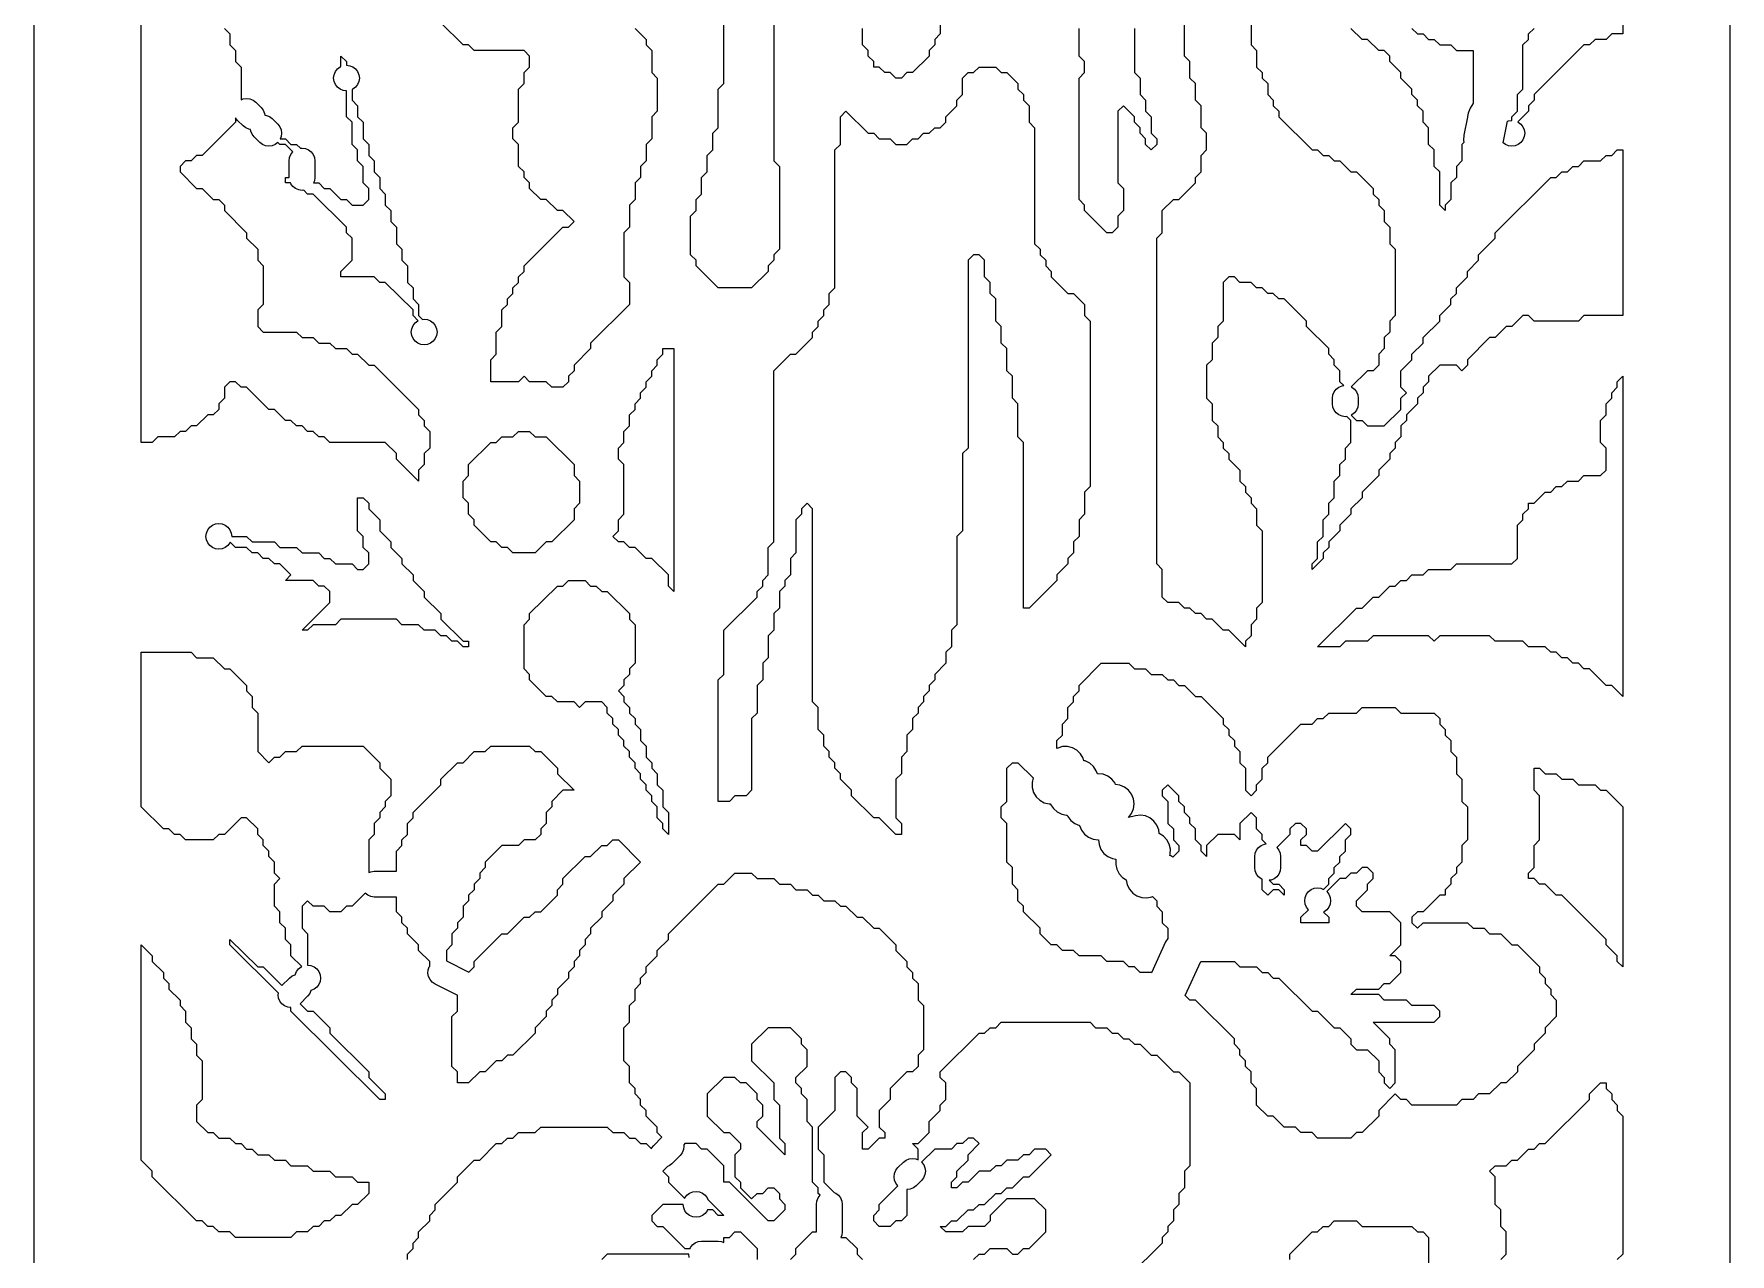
# Model space of a CAD drawing. Header units: millimetres. Extents: x 0 to 63, y 0 to 126.
# Drawn here: x 0 to 63.3, y 26.1 to 71.6 of the extents above; entities that cross this region are included whole.
import ezdxf

# ---------------------------------------------------------------- set-up
doc = ezdxf.new("R2010")
doc.units = ezdxf.units.MM
doc.layers.add('CUT', color=1, linetype='Continuous')

msp = doc.modelspace()

# ---------------------------------------------------------------- linework, layer by layer
at = {"layer": 'CUT'}
for points in [[(42.134, 126), (42.134, 123), (21.134, 123), (21.134, 126), (13.134, 126), (13.134, 123), (0, 123), (0, 3), (13.134, 3), (13.134, 0), (21.134, 0), (21.134, 3), (42.134, 3), (42.134, 0), (50.134, 0), (50.134, 3), (63.2679, 3), (63.2679, 123), (50.134, 123), (50.134, 126)], [(35.670398, 62.382353), (35.463402, 62.588235), (35.463402, 63.205882), (35.256406, 63.411765), (35.04941, 63.411765), (34.842414, 63.205882), (34.842414, 56.205882), (34.635418, 56), (34.635418, 53.117647), (34.428421, 52.911765), (34.428421, 49.617647), (34.221425, 49.411765), (34.221425, 48.794118), (34.014429, 48.588235), (34.014429, 48.176471), (33.600437, 47.764706), (33.600437, 47.558824), (33.393441, 47.352941), (33.393441, 47.147059), (33.186445, 46.941176), (33.186445, 46.735294), (32.979449, 46.529412), (32.979449, 46.323529), (32.772453, 46.117647), (32.772453, 45.705882), (32.565457, 45.5), (32.565457, 44.882353), (32.358461, 44.676471), (32.358461, 44.058824), (32.151465, 43.852941), (32.151465, 42.411765), (32.358461, 42.205882), (32.358461, 41.794118), (32.151465, 41.794118), (31.530477, 42.411765), (31.32348, 42.411765), (30.495496, 43.235294), (30.495496, 43.441176), (30.081504, 43.852941), (30.081504, 44.058824), (29.874508, 44.264706), (29.874508, 44.470588), (29.667512, 44.676471), (29.667512, 44.882353), (29.460516, 45.088235), (29.460516, 45.5), (29.25352, 45.705882), (29.25352, 46.529412), (29.046524, 46.735294), (29.046524, 53.941176), (28.839528, 54.147059), (28.632532, 53.941176), (28.632532, 53.735294), (28.425536, 53.529412), (28.425536, 52.294118), (28.21854, 52.088235), (28.21854, 51.470588), (28.011543, 51.264706), (28.011543, 51.058824), (27.804547, 50.852941), (27.804547, 50.235294), (27.597551, 50.029412), (27.597551, 49.411765), (27.390555, 49.205882), (27.390555, 48.382353), (27.183559, 48.176471), (27.183559, 47.558824), (26.976563, 47.352941), (26.976563, 46.323529), (26.769567, 46.117647), (26.769567, 43.441176), (26.562571, 43.235294), (26.148579, 43.235294), (25.941583, 43.029412), (25.527591, 43.029412), (25.527591, 47.558824), (25.734587, 47.764706), (25.734587, 49.411765), (26.976563, 50.647059), (26.976563, 50.852941), (27.183559, 51.058824), (27.183559, 51.264706), (27.390555, 51.470588), (27.390555, 52.5), (27.597551, 52.705882), (27.597551, 59.088235), (28.21854, 59.705882), (28.425536, 59.705882), (29.046524, 60.323529), (29.046524, 60.529412), (29.25352, 60.735294), (29.25352, 60.941176), (29.460516, 61.147059), (29.460516, 61.352941), (29.667512, 61.558824), (29.667512, 61.970588), (29.874508, 62.176471), (29.874508, 67.323529), (30.081504, 67.529412), (30.081504, 68.558824), (30.2885, 68.764706), (31.116484, 67.941176), (31.32348, 67.941176), (31.530477, 67.735294), (31.944469, 67.735294), (32.151465, 67.529412), (32.565457, 67.529412), (32.772453, 67.735294), (32.979449, 67.735294), (33.186445, 67.941176), (33.393441, 67.941176), (33.600437, 68.147059), (33.807433, 68.147059), (34.014429, 68.352941), (34.014429, 68.558824), (34.428421, 68.970588), (34.428421, 69.176471), (34.635418, 69.382353), (34.635418, 70), (34.842414, 70.205882), (35.04941, 70.205882), (35.256406, 70.411765), (35.877394, 70.411765), (36.08439, 70.205882), (36.291386, 70.205882), (36.705378, 69.794118), (36.705378, 69.588235), (36.912374, 69.382353), (36.912374, 69.176471), (37.11937, 68.970588), (37.11937, 68.352941), (37.326366, 68.147059), (37.326366, 63.823529), (37.533362, 63.617647), (37.533362, 63.411765), (37.740358, 63.205882), (37.740358, 63), (37.947355, 62.794118), (37.947355, 62.588235), (38.568343, 61.970588), (38.775339, 61.970588), (39.189331, 61.558824), (39.189331, 61.147059), (39.396327, 60.941176), (39.396327, 54.764706), (39.189331, 54.558824), (39.189331, 53.735294), (38.982335, 53.529412), (38.982335, 52.911765), (38.775339, 52.705882), (38.775339, 52.294118), (38.568343, 52.088235), (38.568343, 51.882353), (38.154351, 51.470588), (38.154351, 51.264706), (37.11937, 50.235294), (36.912374, 50.235294), (36.912374, 56.411765), (36.705378, 56.617647), (36.705378, 57.852941), (36.498382, 58.058824), (36.498382, 58.882353), (36.291386, 59.088235), (36.291386, 59.911765), (36.08439, 60.117647), (36.08439, 60.735294), (35.877394, 60.941176), (35.877394, 61.764706), (35.670398, 61.970588)], [(22.008658, 55.588235), (21.801662, 55.794118), (21.801662, 56.205882), (22.008658, 56.411765), (22.008658, 56.823529), (22.215654, 57.029412), (22.215654, 57.441176), (22.42265, 57.647059), (22.42265, 57.852941), (22.629646, 58.058824), (22.629646, 58.264706), (22.836642, 58.470588), (22.836642, 58.676471), (23.043638, 58.882353), (23.043638, 59.088235), (23.250634, 59.294118), (23.250634, 59.5), (23.45763, 59.705882), (23.45763, 59.911765), (23.871622, 59.911765), (23.871622, 50.852941), (23.664626, 51.058824), (23.664626, 51.470588), (23.043638, 52.088235), (22.836642, 52.088235), (22.42265, 52.5), (22.215654, 52.5), (22.008658, 52.705882), (21.801662, 52.705882), (21.594665, 52.911765), (21.801662, 53.117647), (21.801662, 53.529412), (22.008658, 53.735294)], [(56.783996, 54.764706), (56.990992, 54.764706), (57.197989, 54.970588), (57.611981, 54.970588), (57.818977, 55.176471), (58.439965, 55.176471), (58.646961, 55.382353), (58.646961, 56.205882), (58.439965, 56.411765), (58.439965, 57.235294), (58.646961, 57.441176), (58.646961, 57.852941), (58.853957, 58.058824), (58.853957, 58.264706), (59.060953, 58.470588), (59.060953, 58.676471), (59.267949, 58.882353), (59.267949, 46.941176), (58.853957, 47.352941), (58.646961, 47.352941), (58.025973, 47.970588), (57.818977, 47.970588), (57.611981, 48.176471), (57.404985, 48.176471), (57.197989, 48.382353), (56.990992, 48.382353), (56.783996, 48.588235), (56.577, 48.588235), (56.370004, 48.794118), (55.749016, 48.794118), (55.54202, 49), (54.50704, 49), (54.300044, 49.205882), (52.437079, 49.205882), (52.230083, 49), (52.023087, 49.205882), (49.953126, 49.205882), (49.74613, 49), (48.918146, 49), (48.71115, 48.794118), (47.883166, 48.794118), (49.332138, 50.235294), (49.539134, 50.235294), (49.953126, 50.647059), (50.160122, 50.647059), (50.574114, 51.058824), (50.781111, 51.058824), (50.988107, 51.264706), (51.195103, 51.264706), (51.402099, 51.470588), (51.816091, 51.470588), (52.023087, 51.676471), (52.851071, 51.676471), (53.058067, 51.882353), (55.128028, 51.882353), (55.335024, 52.088235), (55.335024, 53.323529), (55.54202, 53.529412), (55.54202, 53.735294), (55.749016, 53.941176), (55.749016, 54.147059), (55.956012, 54.147059), (56.370004, 54.558824), (56.577, 54.558824)], [(16.419764, 53.323529), (16.419764, 53.529412), (16.212768, 53.735294), (16.212768, 54.147059), (16.005772, 54.352941), (16.005772, 54.970588), (16.212768, 55.176471), (16.212768, 55.588235), (17.040752, 56.411765), (17.247748, 56.411765), (17.454744, 56.617647), (17.868736, 56.617647), (18.075732, 56.823529), (18.489725, 56.823529), (18.696721, 56.617647), (19.110713, 56.617647), (20.145693, 55.588235), (20.145693, 55.176471), (20.352689, 54.970588), (20.352689, 54.147059), (20.145693, 53.941176), (20.145693, 53.529412), (19.317709, 52.705882), (19.110713, 52.705882), (18.696721, 52.294118), (17.868736, 52.294118), (17.66174, 52.5), (17.454744, 52.5), (17.247748, 52.705882), (17.040752, 52.705882)], [(10.416878, 49.617647), (10.209882, 49.411765), (10.002886, 49.411765), (11.037866, 50.441176), (11.037866, 50.852941), (10.83087, 51.058824), (10.623874, 51.058824), (10.416878, 51.264706), (9.381898, 51.264706), (9.588894, 51.470588), (9.174902, 51.882353), (8.967906, 51.882353), (8.760909, 52.088235), (8.553913, 52.088235), (8.346917, 52.294118), (8.139921, 52.294118), (7.932925, 52.5), (7.518933, 52.5), (7.32315, 52.69473), (7.313637, 52.671765), (7.237356, 52.572353), (7.137945, 52.496073), (7.022178, 52.44812), (6.897945, 52.431765), (6.773712, 52.44812), (6.657945, 52.496073), (6.558534, 52.572353), (6.482253, 52.671765), (6.434301, 52.787532), (6.417945, 52.911765), (6.434301, 53.035998), (6.482253, 53.151765), (6.558534, 53.251176), (6.657945, 53.327457), (6.773712, 53.375409), (6.897945, 53.391765), (7.022178, 53.375409), (7.137945, 53.327457), (7.237356, 53.251176), (7.313637, 53.151765), (7.361589, 53.035998), (7.377945, 52.911765), (7.932925, 52.911765), (8.139921, 52.705882), (8.967906, 52.705882), (9.174902, 52.5), (9.79589, 52.5), (10.002886, 52.294118), (10.623874, 52.294118), (10.83087, 52.088235), (11.037866, 52.088235), (11.244862, 51.882353), (11.86585, 51.882353), (12.072847, 51.676471), (12.279843, 51.676471), (12.486839, 51.882353), (12.486839, 52.294118), (12.279843, 52.5), (12.279843, 52.911765), (12.072847, 53.117647), (12.072847, 54.352941), (12.279843, 54.352941), (12.486839, 54.147059), (12.486839, 53.941176), (12.900831, 53.529412), (12.900831, 53.117647), (13.314823, 52.705882), (13.314823, 52.5), (13.728815, 52.088235), (13.728815, 51.882353), (14.142807, 51.470588), (14.142807, 51.264706), (14.556799, 50.852941), (14.556799, 50.647059), (15.177787, 50.029412), (15.177787, 49.823529), (16.005772, 49), (16.212768, 49), (16.212768, 48.794118), (16.005772, 48.794118), (15.798776, 49), (15.59178, 49), (15.384784, 49.205882), (15.177787, 49.205882), (14.970791, 49.411765), (14.556799, 49.411765), (14.349803, 49.617647), (13.728815, 49.617647), (13.521819, 49.823529), (11.451858, 49.823529), (11.244862, 49.617647)], [(22.008658, 45.294118), (21.801662, 45.5), (21.801662, 45.705882), (21.594665, 45.911765), (21.594665, 46.117647), (21.387669, 46.323529), (21.387669, 46.529412), (21.180673, 46.735294), (20.559685, 46.735294), (20.352689, 46.529412), (20.145693, 46.735294), (19.524705, 46.735294), (19.317709, 46.941176), (19.110713, 46.941176), (18.489725, 47.558824), (18.489725, 47.764706), (18.282728, 47.970588), (18.282728, 49.617647), (18.489725, 49.823529), (18.489725, 50.029412), (19.524705, 51.058824), (19.731701, 51.058824), (19.938697, 51.264706), (20.559685, 51.264706), (20.766681, 51.058824), (20.973677, 51.058824), (21.180673, 50.852941), (21.387669, 50.852941), (22.215654, 50.029412), (22.215654, 49.823529), (22.42265, 49.617647), (22.42265, 48.176471), (22.215654, 47.970588), (22.215654, 47.764706), (22.008658, 47.558824), (22.008658, 47.352941), (21.801662, 47.147059), (22.008658, 46.941176), (22.008658, 46.735294), (22.215654, 46.529412), (22.215654, 46.323529), (22.42265, 46.117647), (22.42265, 45.911765), (22.629646, 45.705882), (22.629646, 45.294118), (22.836642, 45.088235), (22.836642, 44.676471), (23.043638, 44.470588), (23.043638, 44.264706), (23.250634, 44.058824), (23.250634, 43.647059), (23.45763, 43.441176), (23.45763, 42.823529), (23.664626, 42.617647), (23.664626, 41.794118), (23.45763, 42), (23.45763, 42.205882), (23.250634, 42.411765), (23.250634, 42.823529), (23.043638, 43.029412), (23.043638, 43.235294), (22.836642, 43.441176), (22.836642, 43.647059), (22.629646, 43.852941), (22.629646, 44.058824), (22.42265, 44.264706), (22.42265, 44.470588), (22.215654, 44.676471), (22.215654, 44.882353), (22.008658, 45.088235)], [(13.107827, 42.823529), (12.900831, 42.617647), (12.900831, 42.411765), (12.693835, 42.205882), (12.693835, 41.794118), (12.486839, 41.588235), (12.486839, 40.370539), (12.569602, 40.404821), (12.693835, 40.421176), (13.521819, 40.421176), (13.521819, 41.176471), (13.728815, 41.382353), (13.728815, 41.588235), (13.935811, 41.794118), (13.935811, 42.205882), (14.142807, 42.411765), (14.142807, 42.617647), (15.177787, 43.647059), (15.177787, 43.852941), (15.798776, 44.470588), (16.005772, 44.470588), (16.419764, 44.882353), (16.833756, 44.882353), (17.040752, 45.088235), (18.489725, 45.088235), (18.696721, 44.882353), (18.903717, 44.882353), (19.524705, 44.264706), (19.524705, 44.058824), (20.145693, 43.441176), (19.731701, 43.441176), (19.317709, 43.029412), (19.317709, 42.823529), (19.110713, 42.617647), (19.110713, 42.205882), (18.903717, 42), (18.903717, 41.794118), (18.696721, 41.588235), (18.282728, 41.588235), (18.075732, 41.382353), (17.454744, 41.382353), (16.833756, 40.764706), (16.833756, 40.558824), (16.62676, 40.352941), (16.62676, 40.147059), (16.419764, 39.941176), (16.419764, 39.735294), (16.212768, 39.529412), (16.212768, 39.323529), (16.005772, 39.117647), (16.005772, 38.705882), (15.798776, 38.5), (15.798776, 38.294118), (15.59178, 38.088235), (15.59178, 37.676471), (15.384784, 37.470588), (15.384784, 37.079159), (15.391525, 37.076845), (16.219509, 36.665081), (16.226295, 36.660513), (16.419764, 36.852941), (16.419764, 37.058824), (17.454744, 38.088235), (17.66174, 38.088235), (18.282728, 38.705882), (18.489725, 38.705882), (18.696721, 38.911765), (18.903717, 38.911765), (19.524705, 39.529412), (19.524705, 39.735294), (19.731701, 39.941176), (19.731701, 40.147059), (20.559685, 40.970588), (20.766681, 40.970588), (21.180673, 41.382353), (21.387669, 41.382353), (21.594665, 41.588235), (21.801662, 41.588235), (22.629646, 40.764706), (22.008658, 40.147059), (22.008658, 39.941176), (21.594665, 39.529412), (21.594665, 39.323529), (21.180673, 38.911765), (21.180673, 38.705882), (20.766681, 38.294118), (20.766681, 38.088235), (20.559685, 37.882353), (20.559685, 37.676471), (20.352689, 37.470588), (20.352689, 37.264706), (20.145693, 37.058824), (20.145693, 36.852941), (19.938697, 36.647059), (19.938697, 36.441176), (19.524705, 36.029412), (19.524705, 35.823529), (19.317709, 35.617647), (19.317709, 35.411765), (19.110713, 35.205882), (19.110713, 35), (18.696721, 34.588235), (18.696721, 34.382353), (17.868736, 33.558824), (17.66174, 33.558824), (17.454744, 33.352941), (17.247748, 33.352941), (16.833756, 32.941176), (16.62676, 32.941176), (16.212768, 32.529412), (15.798776, 32.529412), (15.798776, 32.941176), (15.59178, 33.147059), (15.59178, 35), (15.798776, 35.205882), (15.798776, 35.803194), (15.792035, 35.805508), (14.96405, 36.217272), (14.860096, 36.287236), (14.777792, 36.381721), (14.722748, 36.494289), (14.698713, 36.617267), (14.707326, 36.742276), (14.748001, 36.860796), (14.763795, 36.884264), (14.763795, 37.058824), (14.349803, 37.470588), (14.349803, 37.676471), (13.935811, 38.088235), (13.935811, 38.294118), (13.728815, 38.5), (13.728815, 38.705882), (13.521819, 38.911765), (13.521819, 39.461176), (12.693835, 39.461176), (12.569602, 39.477532), (12.453835, 39.525484), (12.354423, 39.601765), (12.353629, 39.602801), (11.86585, 39.117647), (11.658854, 39.117647), (11.451858, 38.911765), (11.037866, 38.911765), (10.83087, 39.117647), (10.416878, 39.117647), (10.209882, 39.323529), (10.002886, 39.117647), (10.002886, 38.294118), (10.209882, 38.088235), (10.209882, 36.921176), (10.334115, 36.904821), (10.449882, 36.856869), (10.549293, 36.780588), (10.625574, 36.681176), (10.673526, 36.56541), (10.689882, 36.441176), (10.673526, 36.316943), (10.625574, 36.201176), (10.549293, 36.101765), (10.449882, 36.025484), (10.334115, 35.977532), (10.333924, 35.977507), (10.286809, 35.862887), (10.210796, 35.763271), (9.931651, 35.482616), (10.209882, 35.205882), (10.416878, 35.205882), (11.037866, 34.588235), (11.037866, 34.382353), (12.486839, 32.941176), (12.486839, 32.735294), (13.107827, 32.117647), (13.107827, 31.911765), (12.900831, 31.911765), (9.588894, 35.205882), (9.588894, 35.341593), (9.468344, 35.357133), (9.352448, 35.404772), (9.252831, 35.480785), (9.176283, 35.57999), (9.128018, 35.695627), (9.111328, 35.819816), (9.118977, 35.879153), (7.311937, 37.676471), (7.311937, 37.882353), (8.346917, 36.852941), (8.553913, 36.852941), (9.251, 36.159605), (9.530145, 36.44026), (9.62935, 36.516809), (9.744987, 36.565073), (9.746215, 36.565238), (9.746238, 36.56541), (9.79419, 36.681176), (9.870471, 36.780588), (9.969882, 36.856869), (9.990395, 36.865365), (9.588894, 37.264706), (9.588894, 37.676471), (9.381898, 37.882353), (9.381898, 38.294118), (9.174902, 38.5), (9.174902, 38.911765), (8.967906, 39.117647), (8.967906, 39.941176), (9.174902, 40.147059), (8.967906, 40.352941), (8.967906, 40.764706), (8.760909, 40.970588), (8.760909, 41.176471), (8.553913, 41.382353), (8.553913, 41.588235), (8.346917, 41.794118), (8.346917, 42), (7.932925, 42.411765), (7.725929, 42.411765), (7.104941, 41.794118), (6.897945, 41.794118), (6.690949, 41.588235), (5.655969, 41.588235), (5.448972, 41.794118), (5.241976, 41.794118), (5.03498, 42), (4.827984, 42), (4, 42.823529), (4, 48.588235), (5.862965, 48.588235), (6.069961, 48.382353), (6.690949, 48.382353), (7.104941, 47.970588), (7.311937, 47.970588), (7.932925, 47.352941), (7.932925, 47.147059), (8.139921, 46.941176), (8.139921, 46.529412), (8.346917, 46.323529), (8.346917, 44.882353), (8.760909, 44.470588), (8.967906, 44.676471), (9.174902, 44.676471), (9.381898, 44.882353), (9.79589, 44.882353), (10.002886, 45.088235), (12.279843, 45.088235), (12.900831, 44.470588), (12.900831, 44.264706), (13.314823, 43.852941), (13.314823, 43.235294), (13.107827, 43.029412)], [(43.122256, 42.205882), (43.122256, 42.411765), (42.91526, 42.617647), (42.91526, 42.823529), (42.708264, 43.029412), (42.708264, 43.235294), (42.294272, 43.647059), (42.087276, 43.441176), (42.087276, 43.235294), (42.294272, 43.029412), (42.294272, 42.205882), (42.501268, 42), (42.501268, 41.588235), (42.708264, 41.382353), (42.708264, 41.176471), (42.479813, 40.949249), (42.41031, 40.996408), (42.369158, 41.010704), (42.383167, 41.056198), (42.390108, 41.244028), (42.348197, 41.427253), (42.260293, 41.593389), (42.132385, 41.731112), (41.973541, 41.830816), (41.958015, 41.967859), (41.889239, 42.142782), (41.777533, 42.293944), (41.63051, 42.411043), (41.458189, 42.486101), (41.272314, 42.514), (41.085551, 42.492841), (40.828138, 42.428834), (40.827946, 42.429025), (40.827946, 42.429025), (40.941965, 42.57845), (41.013424, 42.752294), (41.037455, 42.938709), (41.012419, 43.124992), (40.940022, 43.298448), (40.825199, 43.447255), (40.675774, 43.561274), (40.50193, 43.632734), (40.347484, 43.652643), (40.326594, 43.702692), (40.211771, 43.8515), (40.062346, 43.965519), (39.888503, 44.036978), (39.702087, 44.061009), (39.667107, 44.056308), (39.628543, 44.170455), (39.524346, 44.326887), (39.383211, 44.45102), (39.214757, 44.534395), (39.164156, 44.544537), (39.13616, 44.642966), (39.039701, 44.804285), (38.904777, 44.935142), (38.740582, 45.026619), (38.558305, 45.072482), (38.370369, 45.069605), (38.189582, 45.018185), (38.154351, 44.997119), (38.154351, 45.294118), (38.361347, 45.5), (38.361347, 45.911765), (38.568343, 46.117647), (38.568343, 46.529412), (38.775339, 46.735294), (38.775339, 46.941176), (38.982335, 47.147059), (38.982335, 47.352941), (39.810319, 48.176471), (40.845299, 48.176471), (41.052296, 47.970588), (41.466288, 47.970588), (41.673284, 47.764706), (42.087276, 47.764706), (42.294272, 47.558824), (42.501268, 47.558824), (42.708264, 47.352941), (42.91526, 47.352941), (43.329252, 46.941176), (43.536248, 46.941176), (44.364233, 46.117647), (44.364233, 45.911765), (44.571229, 45.705882), (44.571229, 45.5), (44.778225, 45.294118), (44.778225, 45.088235), (44.985221, 44.882353), (44.985221, 44.470588), (45.192217, 44.264706), (45.192217, 43.441176), (45.399213, 43.235294), (45.606209, 43.441176), (45.606209, 43.647059), (45.813205, 43.852941), (45.813205, 44.264706), (46.020201, 44.470588), (46.020201, 44.676471), (47.262177, 45.911765), (47.67617, 45.911765), (47.883166, 46.117647), (48.090162, 46.117647), (48.297158, 46.323529), (49.332138, 46.323529), (49.539134, 46.529412), (50.781111, 46.529412), (50.988107, 46.323529), (52.230083, 46.323529), (52.437079, 46.117647), (52.437079, 45.911765), (52.644075, 45.705882), (52.644075, 45.5), (52.851071, 45.294118), (52.851071, 44.882353), (53.058067, 44.676471), (53.058067, 44.058824), (53.265063, 43.852941), (53.265063, 43.029412), (53.472059, 42.823529), (53.472059, 41.588235), (53.265063, 41.382353), (53.265063, 40.764706), (53.058067, 40.558824), (53.058067, 40.352941), (52.851071, 40.147059), (52.851071, 39.941176), (52.644075, 39.735294), (52.644075, 39.529412), (52.437079, 39.529412), (51.816091, 38.911765), (51.609095, 38.911765), (51.402099, 38.705882), (51.402099, 38.5), (51.609095, 38.294118), (51.816091, 38.5), (53.472059, 38.5), (53.679055, 38.294118), (54.093048, 38.294118), (54.300044, 38.088235), (54.714036, 38.088235), (55.128028, 37.676471), (55.335024, 37.676471), (56.163008, 36.852941), (56.163008, 36.647059), (56.370004, 36.441176), (56.370004, 36.235294), (56.577, 36.029412), (56.577, 35.823529), (56.783996, 35.617647), (56.783996, 35), (56.370004, 34.588235), (56.370004, 34.382353), (55.956012, 33.970588), (55.956012, 33.764706), (55.335024, 33.147059), (55.335024, 32.941176), (54.921032, 32.529412), (54.714036, 32.529412), (54.300044, 32.117647), (53.886052, 32.117647), (53.679055, 31.911765), (53.265063, 31.911765), (53.058067, 31.705882), (51.402099, 31.705882), (51.195103, 31.911765), (50.988107, 31.911765), (50.781111, 32.117647), (50.160122, 31.5), (50.160122, 31.294118), (49.539134, 30.676471), (49.332138, 30.676471), (49.125142, 30.470588), (47.883166, 30.470588), (47.67617, 30.676471), (47.262177, 30.676471), (47.055181, 30.882353), (46.641189, 30.882353), (46.227197, 31.294118), (46.020201, 31.294118), (45.606209, 31.705882), (45.606209, 32.323529), (45.399213, 32.529412), (45.399213, 32.941176), (45.192217, 33.147059), (45.192217, 33.352941), (44.985221, 33.558824), (44.985221, 33.764706), (44.778225, 33.970588), (44.778225, 34.176471), (43.329252, 35.617647), (43.122256, 35.617647), (42.944029, 35.794915), (43.529256, 37.058824), (44.778225, 37.058824), (44.985221, 36.852941), (45.606209, 36.852941), (45.813205, 36.647059), (46.020201, 36.647059), (46.227197, 36.441176), (46.434193, 36.441176), (47.67617, 35.205882), (47.883166, 35.205882), (48.504154, 34.588235), (48.71115, 34.588235), (49.125142, 34.176471), (49.125142, 33.970588), (49.332138, 33.764706), (49.74613, 33.764706), (50.160122, 33.352941), (50.160122, 32.941176), (50.367118, 32.735294), (50.367118, 32.529412), (50.574114, 32.323529), (50.781111, 32.529412), (50.781111, 33.764706), (50.574114, 33.970588), (50.574114, 34.176471), (49.953126, 34.794118), (52.230083, 34.794118), (52.437079, 35), (52.437079, 35.205882), (52.230083, 35.411765), (51.402099, 35.411765), (51.195103, 35.617647), (50.367118, 35.617647), (50.160122, 35.823529), (49.125142, 35.823529), (49.332138, 36.029412), (50.160122, 36.029412), (50.367118, 36.235294), (50.574114, 36.235294), (50.988107, 36.647059), (50.988107, 37.058824), (50.781111, 37.264706), (50.574114, 37.264706), (50.988107, 37.676471), (50.988107, 38.5), (50.574114, 38.911765), (49.539134, 38.911765), (49.332138, 39.117647), (49.332138, 39.323529), (49.74613, 39.735294), (49.74613, 39.941176), (49.953126, 40.147059), (49.953126, 40.352941), (49.74613, 40.558824), (49.539134, 40.558824), (49.332138, 40.352941), (49.125142, 40.352941), (48.918146, 40.147059), (48.71115, 40.147059), (48.223372, 39.661905), (48.298858, 39.563529), (48.34681, 39.447763), (48.363166, 39.323529), (48.34681, 39.199296), (48.298858, 39.083529), (48.222577, 38.984118), (48.123166, 38.907837), (48.102653, 38.899341), (48.297158, 38.705882), (48.297158, 38.5), (47.262177, 38.5), (47.262177, 38.705882), (47.54296, 38.985154), (47.467473, 39.083529), (47.419521, 39.199296), (47.403166, 39.323529), (47.419521, 39.447763), (47.467473, 39.563529), (47.543754, 39.662941), (47.643166, 39.739222), (47.758933, 39.787174), (47.883166, 39.803529), (48.007399, 39.787174), (48.102653, 39.747718), (48.297158, 39.941176), (48.297158, 40.147059), (48.504154, 40.352941), (48.504154, 40.558824), (48.71115, 40.764706), (48.71115, 40.970588), (48.918146, 41.176471), (48.918146, 41.588235), (49.125142, 41.794118), (49.125142, 42), (48.918146, 42.205882), (47.883166, 41.176471), (47.67617, 41.176471), (47.469174, 41.382353), (47.262177, 41.382353), (47.262177, 41.588235), (47.469174, 41.794118), (47.469174, 42), (47.262177, 42.205882), (47.055181, 42.205882), (46.848185, 42), (46.848185, 41.794118), (46.360407, 41.308964), (46.435893, 41.210588), (46.483845, 41.094821), (46.500201, 40.970588), (46.500201, 40.558824), (46.483845, 40.43459), (46.435893, 40.318824), (46.359612, 40.219412), (46.260201, 40.143131), (46.144434, 40.095179), (46.080786, 40.0868), (46.227197, 39.941176), (46.434193, 39.941176), (46.641189, 39.735294), (46.641189, 39.529412), (46.434193, 39.735294), (46.227197, 39.735294), (46.020201, 39.529412), (45.813205, 39.735294), (45.813205, 40.129461), (45.780201, 40.143131), (45.68079, 40.219412), (45.604509, 40.318824), (45.556557, 40.43459), (45.540201, 40.558824), (45.540201, 40.970588), (45.556557, 41.094821), (45.604509, 41.210588), (45.68079, 41.309999), (45.780201, 41.38628), (45.895968, 41.434233), (45.959616, 41.442612), (45.813205, 41.588235), (45.813205, 41.794118), (45.606209, 42), (45.606209, 42.411765), (45.399213, 42.617647), (44.985221, 42.205882), (44.985221, 41.588235), (44.778225, 41.794118), (44.157236, 41.794118), (43.743244, 41.382353), (43.743244, 40.970588), (43.536248, 41.176471), (43.536248, 41.382353), (43.329252, 41.588235), (43.329252, 42)], [(38.775339, 37.470588), (38.361347, 37.470588), (38.154351, 37.676471), (37.947355, 37.676471), (37.533362, 38.088235), (37.533362, 38.294118), (36.912374, 38.911765), (36.912374, 39.117647), (36.705378, 39.323529), (36.705378, 39.735294), (36.498382, 39.941176), (36.498382, 40.558824), (36.291386, 40.764706), (36.291386, 42.205882), (36.08439, 42.411765), (36.08439, 42.823529), (36.291386, 43.029412), (36.291386, 44.264706), (36.498382, 44.470588), (36.705378, 44.470588), (37.275738, 43.903297), (37.23216, 43.730102), (37.235037, 43.542167), (37.286456, 43.361379), (37.382915, 43.20006), (37.51784, 43.069204), (37.682035, 42.977727), (37.864312, 42.931864), (37.917104, 42.932672), (37.922135, 42.91778), (38.026332, 42.761348), (38.167467, 42.637215), (38.335921, 42.55384), (38.520214, 42.516904), (38.543173, 42.518376), (38.566766, 42.461848), (38.681589, 42.313041), (38.831014, 42.199022), (39.004858, 42.127562), (39.004858, 42.127562), (39.004858, 42.127562), (39.077254, 41.954106), (39.192078, 41.805299), (39.341503, 41.69128), (39.515346, 41.61982), (39.701762, 41.59579), (39.71189, 41.597151), (39.732584, 41.414494), (39.80136, 41.239571), (39.913066, 41.088409), (40.060089, 40.97131), (40.23241, 40.896252), (40.362319, 40.876753), (40.359591, 40.867893), (40.35265, 40.680064), (40.39456, 40.496838), (40.482465, 40.330703), (40.610373, 40.19298), (40.747639, 40.106819), (40.747513, 40.105081), (40.782869, 39.920479), (40.864799, 39.751317), (40.98772, 39.609125), (41.143254, 39.503592), (41.320803, 39.441911), (41.508266, 39.428284), (41.692868, 39.46364), (41.727776, 39.475213), (41.88028, 39.323529), (41.88028, 39.117647), (42.087276, 38.911765), (42.087276, 38.5), (42.294272, 38.294118), (42.294272, 37.914808), (42.213689, 37.787562), (41.681718, 36.63867), (41.673284, 36.647059), (41.259292, 36.647059), (41.052296, 36.852941), (40.845299, 36.852941), (40.638303, 37.058824), (40.017315, 37.058824), (39.810319, 37.264706), (38.982335, 37.264706)], [(55.956012, 40.147059), (55.749016, 40.147059), (55.749016, 40.352941), (55.956012, 40.558824), (55.956012, 41.382353), (56.163008, 41.588235), (56.163008, 43.235294), (55.956012, 43.441176), (55.956012, 44.264706), (56.163008, 44.264706), (56.370004, 44.058824), (56.783996, 44.058824), (56.990992, 43.852941), (57.404985, 43.852941), (57.611981, 43.647059), (58.232969, 43.647059), (58.439965, 43.441176), (58.646961, 43.441176), (59.267949, 42.823529), (59.267949, 36.852941), (59.060953, 37.058824), (59.060953, 37.264706), (58.646961, 37.676471), (58.646961, 37.882353), (56.990992, 39.529412), (56.783996, 39.529412), (56.370004, 39.941176), (56.163008, 39.941176)], [(10.209882, 26.970588), (9.79589, 26.970588), (9.588894, 26.764706), (7.518933, 26.764706), (7.311937, 26.970588), (6.897945, 26.970588), (6.690949, 27.176471), (6.483953, 27.176471), (6.276957, 27.382353), (6.069961, 27.382353), (4.413992, 29.029412), (4.413992, 29.235294), (4, 29.647059), (4, 37.676471), (4.413992, 37.264706), (4.413992, 37.058824), (4.827984, 36.647059), (4.827984, 36.441176), (5.03498, 36.235294), (5.03498, 36.029412), (5.448972, 35.617647), (5.448972, 35.411765), (5.655969, 35.205882), (5.655969, 34.794118), (5.862965, 34.588235), (5.862965, 34.176471), (6.069961, 33.970588), (6.069961, 33.558824), (6.276957, 33.352941), (6.276957, 31.911765), (6.069961, 31.705882), (6.069961, 31.088235), (6.483953, 30.676471), (6.690949, 30.676471), (6.897945, 30.470588), (7.311937, 30.470588), (7.518933, 30.264706), (7.725929, 30.264706), (7.932925, 30.058824), (8.139921, 30.058824), (8.346917, 29.852941), (8.760909, 29.852941), (8.967906, 29.647059), (9.381898, 29.647059), (9.588894, 29.441176), (10.209882, 29.441176), (10.416878, 29.235294), (11.037866, 29.235294), (11.244862, 29.029412), (11.86585, 29.029412), (12.072847, 28.823529), (12.486839, 28.823529), (12.486839, 28.411765), (12.072847, 28), (11.86585, 28), (11.451858, 27.588235), (11.244862, 27.588235), (11.037866, 27.382353), (10.83087, 27.382353), (10.623874, 27.176471), (10.416878, 27.176471)]]:
    msp.add_lwpolyline(points, close=True, dxfattribs=at)
for points in [[(59.267949, 79.676471), (59.267949, 71.647059), (58.853957, 71.647059), (58.646961, 71.441176), (58.232969, 71.441176), (58.025973, 71.235294), (57.818977, 71.235294), (55.956012, 69.382353), (55.956012, 69.176471), (55.749016, 68.970588), (55.749016, 68.764706), (55.347515, 68.365365), (55.368028, 68.356869), (55.467439, 68.280588), (55.54372, 68.181176), (55.591672, 68.06541), (55.608028, 67.941176), (55.591672, 67.816943), (55.54372, 67.701176), (55.467439, 67.601765), (55.368028, 67.525484), (55.252261, 67.477532), (55.128028, 67.461176), (55.003795, 67.477532), (54.888028, 67.525484), (54.808485, 67.58652), (54.971682, 68.391519), (55.003795, 68.404821), (55.128028, 68.421176), (55.128028, 68.558824), (55.335024, 68.764706), (55.335024, 69.382353), (55.54202, 69.588235), (55.54202, 71.235294), (55.749016, 71.441176), (55.749016, 71.647059), (55.956012, 71.852941)], [(27.597551, 72.058824), (27.597551, 66.911765), (27.804547, 66.705882), (27.804547, 63.617647), (27.597551, 63.411765), (27.597551, 63.205882), (27.390555, 63), (27.390555, 62.794118), (26.769567, 62.176471), (25.527591, 62.176471), (24.699606, 63), (24.699606, 63.205882), (24.49261, 63.411765), (24.49261, 64.852941), (24.699606, 65.058824), (24.699606, 65.470588), (24.906603, 65.676471), (24.906603, 66.294118), (25.113599, 66.5), (25.113599, 67.117647), (25.320595, 67.323529), (25.320595, 67.941176), (25.527591, 68.147059), (25.527591, 69.588235), (25.734587, 69.794118), (25.734587, 73.705882)], [(7.104941, 71.852941), (7.311937, 71.647059), (7.311937, 71.235294), (7.518933, 71.029412), (7.518933, 70.617647), (7.725929, 70.411765), (7.725929, 69.193992), (7.807442, 69.228013), (7.93163, 69.244704), (8.055907, 69.228684), (8.171803, 69.181044), (8.27142, 69.105031), (8.478416, 68.899149), (8.554965, 68.799944), (8.603229, 68.684307), (8.611951, 68.619409), (8.676895, 68.611037), (8.792791, 68.563397), (8.892408, 68.487384), (9.099404, 68.281502), (9.175953, 68.182297), (9.224217, 68.06666), (9.240908, 67.942471), (9.224887, 67.818194), (9.190811, 67.735294), (9.381898, 67.735294), (9.588894, 67.529412), (9.79589, 67.529412), (9.942301, 67.383789), (10.002886, 67.391765), (10.127119, 67.375409), (10.242886, 67.327457), (10.342297, 67.251176), (10.418578, 67.151765), (10.46653, 67.035998), (10.482886, 66.911765), (10.482886, 66.294118), (10.46653, 66.169885), (10.43271, 66.088235), (10.623874, 66.088235), (10.83087, 65.882353), (11.037866, 65.882353), (11.451858, 65.470588), (11.658854, 65.470588), (11.86585, 65.264706), (12.279843, 65.264706), (12.486839, 65.470588), (12.486839, 65.882353), (12.279843, 66.088235), (12.279843, 66.705882), (12.072847, 66.911765), (12.072847, 67.323529), (11.86585, 67.529412), (11.86585, 68.352941), (11.658854, 68.558824), (11.658854, 69.52), (11.534621, 69.536356), (11.418854, 69.584308), (11.319443, 69.660589), (11.243162, 69.76), (11.19521, 69.875767), (11.178854, 70), (11.19521, 70.124233), (11.243162, 70.24), (11.319443, 70.339411), (11.418854, 70.415692), (11.451858, 70.429363), (11.451858, 70.823529), (11.658854, 70.617647), (11.658854, 70.48), (11.783088, 70.463644), (11.898854, 70.415692), (11.998266, 70.339411), (12.074547, 70.24), (12.122499, 70.124233), (12.138854, 70), (12.122499, 69.875767), (12.074547, 69.76), (11.998266, 69.660589), (11.898854, 69.584308), (11.86585, 69.570637), (11.86585, 69.176471), (12.072847, 68.970588), (12.072847, 68.558824), (12.279843, 68.352941), (12.279843, 67.735294), (12.486839, 67.529412), (12.486839, 67.117647), (12.693835, 66.911765), (12.693835, 66.5), (12.900831, 66.294118), (12.900831, 65.882353), (13.107827, 65.676471), (13.107827, 65.264706), (13.314823, 65.058824), (13.314823, 64.647059), (13.521819, 64.441176), (13.521819, 63.823529), (13.728815, 63.617647), (13.728815, 63.205882), (13.935811, 63), (13.935811, 62.382353), (14.142807, 62.176471), (14.142807, 61.764706), (14.349803, 61.558824), (14.349803, 61.147059), (14.496214, 61.001436), (14.556799, 61.009412), (14.681032, 60.993056), (14.796799, 60.945104), (14.896211, 60.868823), (14.972491, 60.769412), (15.020444, 60.653645), (15.036799, 60.529412), (15.020444, 60.405179), (14.972491, 60.289412), (14.896211, 60.190001), (14.796799, 60.11372), (14.681032, 60.065767), (14.556799, 60.049412), (14.432566, 60.065767), (14.316799, 60.11372), (14.217388, 60.190001), (14.141107, 60.289412), (14.093155, 60.405179), (14.076799, 60.529412), (14.093155, 60.653645), (14.141107, 60.769412), (14.217388, 60.868823), (14.316799, 60.945104), (14.337312, 60.953601), (14.142807, 61.147059), (14.142807, 61.352941), (13.107827, 62.382353), (12.900831, 62.382353), (12.693835, 62.588235), (11.451858, 62.588235), (11.451858, 62.794118), (11.86585, 63.205882), (11.86585, 64.029412), (11.658854, 64.235294), (11.658854, 64.441176), (10.416878, 65.676471), (10.209882, 65.676471), (10.063471, 65.822094), (10.002886, 65.814118), (9.878653, 65.830473), (9.762886, 65.878425), (9.663475, 65.954706), (9.587194, 66.054118), (9.573062, 66.088235), (9.381898, 66.088235), (9.381898, 66.294118), (9.522886, 66.294118), (9.522886, 66.911765), (9.539241, 67.035998), (9.587194, 67.151765), (9.66268, 67.25014), (9.381898, 67.529412), (9.174902, 67.529412), (9.101235, 67.602682), (9.00203, 67.526133), (8.886393, 67.477869), (8.762204, 67.461178), (8.637927, 67.477199), (8.522032, 67.524838), (8.422415, 67.600851), (8.215419, 67.806733), (8.13887, 67.905938), (8.090606, 68.021575), (8.081884, 68.086474), (8.016939, 68.094846), (7.901043, 68.142485), (7.801427, 68.218498), (7.594431, 68.42438), (7.518933, 68.522223), (7.518933, 68.352941), (6.276957, 67.117647), (6.069961, 67.117647), (5.862965, 66.911765), (5.655969, 66.911765), (5.448972, 66.705882), (5.448972, 66.5), (6.069961, 65.882353), (6.276957, 65.882353), (6.690949, 65.470588), (6.897945, 65.470588), (7.104941, 65.264706), (7.104941, 65.058824), (7.932925, 64.235294), (7.932925, 64.029412), (8.346917, 63.617647), (8.346917, 63.205882), (8.553913, 63), (8.553913, 61.558824), (8.346917, 61.352941), (8.346917, 60.735294), (8.553913, 60.529412), (9.79589, 60.529412), (10.002886, 60.323529), (10.416878, 60.323529), (10.623874, 60.117647), (11.037866, 60.117647), (11.244862, 59.911765), (11.658854, 59.911765), (11.86585, 59.705882), (12.072847, 59.705882), (12.486839, 59.294118), (12.693835, 59.294118), (14.349803, 57.647059), (14.349803, 57.441176), (14.556799, 57.235294), (14.556799, 57.029412), (14.763795, 56.823529), (14.763795, 56.205882), (14.556799, 56), (14.556799, 55.588235), (14.349803, 55.382353), (14.349803, 54.970588), (13.521819, 55.794118), (13.521819, 56), (13.107827, 56.411765), (11.037866, 56.411765), (10.83087, 56.617647), (10.623874, 56.617647), (10.416878, 56.823529), (10.209882, 56.823529), (10.002886, 57.029412), (9.79589, 57.029412), (9.588894, 57.235294), (9.381898, 57.235294), (8.967906, 57.647059), (8.760909, 57.647059), (7.932925, 58.470588), (7.725929, 58.470588), (7.518933, 58.676471), (7.311937, 58.676471), (7.104941, 58.470588), (7.104941, 58.058824), (6.897945, 57.852941), (6.897945, 57.647059), (6.690949, 57.441176), (6.483953, 57.441176), (6.069961, 57.029412), (5.862965, 57.029412), (5.655969, 56.823529), (5.448972, 56.823529), (5.241976, 56.617647), (4.620988, 56.617647), (4.413992, 56.411765), (4, 56.411765), (4, 72.882353)], [(45.399213, 72.058824), (45.399213, 71.235294), (45.606209, 71.029412), (45.606209, 70.411765), (45.813205, 70.205882), (45.813205, 70), (46.020201, 69.794118), (46.020201, 69.382353), (46.227197, 69.176471), (46.227197, 68.970588), (46.434193, 68.764706), (46.434193, 68.558824), (47.67617, 67.323529), (47.883166, 67.323529), (48.090162, 67.117647), (48.297158, 67.117647), (48.504154, 66.911765), (48.71115, 66.911765), (49.125142, 66.5), (49.332138, 66.5), (49.953126, 65.882353), (49.953126, 65.676471), (50.160122, 65.470588), (50.160122, 65.264706), (50.367118, 65.058824), (50.367118, 64.647059), (50.574114, 64.441176), (50.574114, 63.823529), (50.781111, 63.617647), (50.781111, 61.147059), (50.574114, 60.941176), (50.574114, 60.529412), (50.367118, 60.323529), (50.367118, 59.911765), (50.160122, 59.705882), (50.160122, 59.294118), (49.953126, 59.088235), (49.74613, 59.088235), (49.137633, 58.483012), (49.158146, 58.474516), (49.257557, 58.398235), (49.333838, 58.298824), (49.38179, 58.183057), (49.398146, 58.058824), (49.398146, 57.852941), (49.38179, 57.728708), (49.333838, 57.612941), (49.257557, 57.51353), (49.158146, 57.437249), (49.137633, 57.428752), (49.332138, 57.235294), (49.539134, 57.235294), (49.74613, 57.029412), (50.367118, 57.029412), (50.988107, 57.647059), (50.988107, 58.058824), (51.195103, 58.264706), (50.988107, 58.470588), (50.988107, 59.088235), (51.402099, 59.5), (51.402099, 59.705882), (51.816091, 60.117647), (51.816091, 60.323529), (52.437079, 60.941176), (52.437079, 61.147059), (52.851071, 61.558824), (52.851071, 61.764706), (53.058067, 61.970588), (53.058067, 62.176471), (53.472059, 62.588235), (53.472059, 62.794118), (53.886052, 63.205882), (53.886052, 63.411765), (54.50704, 64.029412), (54.50704, 64.235294), (56.577, 66.294118), (56.783996, 66.294118), (56.990992, 66.5), (57.197989, 66.5), (57.404985, 66.705882), (57.611981, 66.705882), (57.818977, 66.911765), (58.439965, 66.911765), (58.646961, 67.117647), (58.853957, 67.117647), (59.060953, 67.323529), (59.267949, 67.323529), (59.267949, 61.147059), (57.818977, 61.147059), (57.611981, 60.941176), (55.956012, 60.941176), (55.749016, 61.147059), (55.54202, 61.147059), (55.128028, 60.735294), (54.921032, 60.735294), (54.50704, 60.323529), (54.300044, 60.323529), (53.472059, 59.5), (53.472059, 59.294118), (53.265063, 59.088235), (53.058067, 59.294118), (52.437079, 59.294118), (52.023087, 58.882353), (52.023087, 58.676471), (51.816091, 58.470588), (51.816091, 58.264706), (51.609095, 58.058824), (51.609095, 57.852941), (51.195103, 57.441176), (51.195103, 57.235294), (50.988107, 57.029412), (50.988107, 56.617647), (50.781111, 56.411765), (50.781111, 56.205882), (50.574114, 56), (50.574114, 55.794118), (50.160122, 55.382353), (50.160122, 55.176471), (49.539134, 54.558824), (49.539134, 54.352941), (49.125142, 53.941176), (49.125142, 53.735294), (48.71115, 53.323529), (48.71115, 53.117647), (48.297158, 52.705882), (48.297158, 52.5), (48.090162, 52.294118), (48.090162, 52.088235), (47.67617, 51.676471), (47.67617, 51.882353), (47.883166, 52.088235), (47.883166, 52.705882), (48.090162, 52.911765), (48.090162, 53.529412), (48.297158, 53.735294), (48.297158, 54.147059), (48.504154, 54.352941), (48.504154, 54.970588), (48.71115, 55.176471), (48.71115, 55.588235), (48.918146, 55.794118), (48.918146, 56.205882), (49.125142, 56.411765), (49.125142, 57.235294), (48.978731, 57.380917), (48.918146, 57.372941), (48.793913, 57.389297), (48.678146, 57.437249), (48.578735, 57.51353), (48.502454, 57.612941), (48.454502, 57.728708), (48.438146, 57.852941), (48.438146, 58.058824), (48.454502, 58.183057), (48.502454, 58.298824), (48.578735, 58.398235), (48.678146, 58.474516), (48.793913, 58.522468), (48.857561, 58.530847), (48.71115, 58.676471), (48.71115, 59.088235), (48.504154, 59.294118), (48.504154, 59.5), (48.297158, 59.705882), (48.297158, 59.911765), (47.469174, 60.735294), (47.469174, 60.941176), (46.641189, 61.764706), (46.434193, 61.764706), (46.227197, 61.970588), (46.020201, 61.970588), (45.813205, 62.176471), (45.606209, 62.176471), (45.399213, 62.382353), (44.985221, 62.382353), (44.778225, 62.588235), (44.571229, 62.588235), (44.364233, 62.382353), (44.364233, 60.941176), (44.157236, 60.735294), (44.157236, 60.323529), (43.95024, 60.117647), (43.95024, 59.5), (43.743244, 59.294118), (43.743244, 58.058824), (43.95024, 57.852941), (43.95024, 57.235294), (44.157236, 57.029412), (44.157236, 56.617647), (44.364233, 56.411765), (44.364233, 56.205882), (44.571229, 56), (44.571229, 55.794118), (44.985221, 55.382353), (44.985221, 54.970588), (45.192217, 54.764706), (45.192217, 54.558824), (45.399213, 54.352941), (45.399213, 54.147059), (45.606209, 53.941176), (45.606209, 53.323529), (45.813205, 53.117647), (45.813205, 50.441176), (45.606209, 50.235294), (45.606209, 49.823529), (45.399213, 49.617647), (45.399213, 49.205882), (45.192217, 49), (45.192217, 48.794118), (44.571229, 49.411765), (44.364233, 49.411765), (43.95024, 49.823529), (43.743244, 49.823529), (43.536248, 50.029412), (43.329252, 50.029412), (43.122256, 50.235294), (42.91526, 50.235294), (42.708264, 50.441176), (42.294272, 50.441176), (42.087276, 50.647059), (42.087276, 51.676471), (41.88028, 51.882353), (41.88028, 64.029412), (42.087276, 64.235294), (42.087276, 65.058824), (42.501268, 65.470588), (42.708264, 65.470588), (43.329252, 66.088235), (43.329252, 66.294118), (43.536248, 66.5), (43.536248, 67.117647), (43.743244, 67.323529), (43.743244, 67.941176), (43.536248, 68.147059), (43.536248, 68.970588), (43.329252, 69.176471), (43.329252, 69.794118), (43.122256, 70), (43.122256, 70.617647), (42.91526, 70.823529), (42.91526, 72.676471)], [(22.42265, 71.852941), (22.836642, 71.441176), (22.836642, 71.235294), (23.043638, 71.029412), (23.043638, 70.205882), (23.250634, 70), (23.250634, 68.764706), (23.043638, 68.558824), (23.043638, 67.735294), (22.836642, 67.529412), (22.836642, 66.911765), (22.629646, 66.705882), (22.629646, 66.294118), (22.42265, 66.088235), (22.42265, 65.470588), (22.215654, 65.264706), (22.215654, 64.441176), (22.008658, 64.235294), (22.008658, 62.588235), (22.215654, 62.382353), (22.215654, 61.558824), (20.766681, 60.117647), (20.766681, 59.911765), (20.145693, 59.294118), (20.145693, 59.088235), (19.938697, 58.882353), (19.938697, 58.676471), (19.731701, 58.470588), (19.317709, 58.470588), (19.110713, 58.676471), (18.489725, 58.676471), (18.282728, 58.882353), (18.075732, 58.676471), (17.040752, 58.676471), (17.040752, 59.5), (17.247748, 59.705882), (17.247748, 60.529412), (17.454744, 60.735294), (17.454744, 61.352941), (17.66174, 61.558824), (17.66174, 61.764706), (17.868736, 61.970588), (17.868736, 62.176471), (18.075732, 62.382353), (18.075732, 62.588235), (18.282728, 62.794118), (18.282728, 63), (19.731701, 64.441176), (19.938697, 64.441176), (20.145693, 64.647059), (19.731701, 65.058824), (19.524705, 65.058824), (19.110713, 65.470588), (18.903717, 65.470588), (18.489725, 65.882353), (18.489725, 66.088235), (18.282728, 66.294118), (18.282728, 66.5), (18.075732, 66.705882), (18.075732, 67.529412), (17.868736, 67.735294), (17.868736, 68.147059), (18.075732, 68.352941), (18.075732, 69.588235), (18.282728, 69.794118), (18.282728, 70.205882), (18.489725, 70.411765), (18.489725, 70.823529), (18.282728, 71.029412), (16.419764, 71.029412), (16.212768, 71.235294), (16.005772, 71.235294), (15.177787, 72.058824)], [(33.807433, 72.058824), (33.807433, 71.647059), (33.600437, 71.441176), (33.600437, 71.235294), (33.393441, 71.029412), (33.393441, 70.823529), (32.772453, 70.205882), (32.565457, 70.205882), (32.358461, 70), (32.151465, 70), (31.944469, 70.205882), (31.737473, 70.205882), (31.530477, 70.411765), (31.32348, 70.411765), (31.32348, 70.617647), (31.116484, 70.823529), (31.116484, 71.029412), (30.909488, 71.235294), (30.909488, 71.852941)], [(41.052296, 71.852941), (41.052296, 70.205882), (41.259292, 70), (41.259292, 69.382353), (41.466288, 69.176471), (41.466288, 68.764706), (41.673284, 68.558824), (41.673284, 67.941176), (41.88028, 67.735294), (41.88028, 67.529412), (41.673284, 67.323529), (41.466288, 67.529412), (41.466288, 67.735294), (41.259292, 67.941176), (41.259292, 68.147059), (41.052296, 68.352941), (41.052296, 68.558824), (40.638303, 68.970588), (40.431307, 68.764706), (40.431307, 66.088235), (40.638303, 65.882353), (40.638303, 65.058824), (40.431307, 64.852941), (40.431307, 64.441176), (40.224311, 64.235294), (40.017315, 64.235294), (39.189331, 65.058824), (39.189331, 65.264706), (38.982335, 65.470588), (38.982335, 70), (39.189331, 70.205882), (39.189331, 70.617647), (38.982335, 70.823529), (38.982335, 71.852941)], [(51.402099, 71.852941), (51.609095, 71.647059), (51.816091, 71.647059), (52.023087, 71.441176), (52.230083, 71.441176), (52.437079, 71.235294), (52.851071, 71.235294), (53.058067, 71.029412), (53.679055, 71.029412), (53.679055, 69.048067), (53.67631, 69.045677), (53.566939, 68.883285), (53.503324, 68.698118), (53.47585, 68.562593), (53.472059, 68.558824), (53.472059, 68.543897), (53.336585, 67.875645), (53.323063, 67.680323), (53.338295, 67.60225), (53.265063, 67.529412), (53.265063, 66.911765), (53.058067, 66.705882), (53.058067, 66.294118), (52.851071, 66.088235), (52.851071, 65.470588), (52.644075, 65.264706), (52.644075, 65.058824), (52.437079, 65.264706), (52.437079, 66.5), (52.230083, 66.705882), (52.230083, 67.323529), (52.023087, 67.529412), (52.023087, 68.147059), (51.816091, 68.352941), (51.816091, 68.764706), (51.609095, 68.970588), (51.609095, 69.176471), (51.402099, 69.382353), (51.402099, 69.588235), (50.988107, 70), (50.988107, 70.205882), (50.574114, 70.617647), (50.574114, 70.823529), (50.367118, 71.029412), (50.160122, 71.029412), (49.74613, 71.441176), (49.539134, 71.441176), (49.125142, 71.852941)], [(13.935811, 25.941176), (13.935811, 26.147059), (14.142807, 26.352941), (14.142807, 26.558824), (14.349803, 26.764706), (14.349803, 26.970588), (14.763795, 27.382353), (14.763795, 27.588235), (14.970791, 27.794118), (14.970791, 28), (15.798776, 28.823529), (15.798776, 29.029412), (16.419764, 29.647059), (16.62676, 29.647059), (17.247748, 30.264706), (17.454744, 30.264706), (17.66174, 30.470588), (17.868736, 30.470588), (18.075732, 30.676471), (18.696721, 30.676471), (18.903717, 30.882353), (21.387669, 30.882353), (21.594665, 30.676471), (22.008658, 30.676471), (22.215654, 30.470588), (22.42265, 30.470588), (22.629646, 30.264706), (22.836642, 30.264706), (23.032346, 30.070055), (23.041292, 30.091819), (23.117304, 30.191436), (23.426124, 30.501925), (23.250634, 30.676471), (23.250634, 30.882353), (22.836642, 31.294118), (22.836642, 31.5), (22.629646, 31.705882), (22.629646, 31.911765), (22.42265, 32.117647), (22.42265, 32.323529), (22.215654, 32.529412), (22.215654, 33.147059), (22.008658, 33.352941), (22.008658, 34.588235), (22.215654, 34.794118), (22.215654, 35.411765), (22.42265, 35.617647), (22.42265, 36.029412), (22.629646, 36.235294), (22.629646, 36.441176), (22.836642, 36.647059), (22.836642, 36.852941), (23.250634, 37.264706), (23.250634, 37.470588), (23.664626, 37.882353), (23.664626, 38.088235), (25.527591, 39.941176), (25.734587, 39.941176), (26.148579, 40.352941), (26.769567, 40.352941), (26.976563, 40.147059), (27.597551, 40.147059), (27.804547, 39.941176), (28.21854, 39.941176), (28.425536, 39.735294), (28.839528, 39.735294), (29.046524, 39.529412), (29.25352, 39.529412), (29.460516, 39.323529), (29.874508, 39.323529), (30.081504, 39.117647), (30.2885, 39.117647), (30.702492, 38.705882), (30.909488, 38.705882), (31.32348, 38.294118), (31.530477, 38.294118), (32.151465, 37.676471), (32.151465, 37.470588), (32.565457, 37.058824), (32.565457, 36.852941), (32.772453, 36.647059), (32.772453, 36.441176), (32.979449, 36.235294), (32.979449, 35.617647), (33.186445, 35.411765), (33.186445, 33.764706), (32.979449, 33.558824), (32.979449, 33.147059), (32.772453, 32.941176), (32.565457, 32.941176), (31.944469, 32.323529), (31.944469, 31.911765), (31.530477, 31.5), (31.530477, 30.882353), (31.737473, 30.676471), (31.737473, 30.470588), (31.530477, 30.470588), (31.116484, 30.058824), (30.909488, 30.058824), (30.909488, 30.676471), (31.116484, 30.882353), (30.702492, 31.294118), (30.702492, 32.323529), (30.495496, 32.529412), (30.495496, 32.735294), (30.2885, 32.941176), (30.081504, 32.941176), (29.874508, 32.735294), (29.874508, 31.5), (29.25352, 30.882353), (29.25352, 30.058824), (29.460516, 29.852941), (29.460516, 28.823529), (29.844188, 28.441922), (29.907512, 28.415692), (30.006923, 28.339411), (30.083204, 28.24), (30.131156, 28.124233), (30.147512, 28), (30.147512, 26.970588), (30.131156, 26.846355), (30.097336, 26.764706), (30.2885, 26.764706), (30.702492, 26.352941), (30.702492, 26.147059), (30.909488, 25.941176)], [(28.21854, 25.941176), (28.425536, 26.147059), (28.425536, 26.352941), (29.046524, 26.970588), (29.187512, 26.970588), (29.187512, 28), (29.203868, 28.124233), (29.25182, 28.24), (29.327306, 28.338376), (29.25352, 28.411765), (29.25352, 28.617647), (29.046524, 28.823529), (29.046524, 30.882353), (28.839528, 31.088235), (28.839528, 31.911765), (28.632532, 32.117647), (28.632532, 32.323529), (28.425536, 32.529412), (28.425536, 32.735294), (28.839528, 33.147059), (28.839528, 33.764706), (28.632532, 33.970588), (28.632532, 34.176471), (28.21854, 34.588235), (27.390555, 34.588235), (26.769567, 33.970588), (26.769567, 33.352941), (27.597551, 32.529412), (27.597551, 31.911765), (27.804547, 31.705882), (27.804547, 30.470588), (28.011543, 30.264706), (28.011543, 29.852941), (26.976563, 30.882353), (26.976563, 31.088235), (27.183559, 31.294118), (27.183559, 31.705882), (26.976563, 31.911765), (26.976563, 32.117647), (26.562571, 32.529412), (26.355575, 32.529412), (26.148579, 32.735294), (25.734587, 32.735294), (25.113599, 32.117647), (25.113599, 31.294118), (25.734587, 30.676471), (25.941583, 30.676471), (26.355575, 30.264706), (26.355575, 30.058824), (26.148579, 29.852941), (26.148579, 29.029412), (26.355575, 28.823529), (26.355575, 28.617647), (26.769567, 28.205882), (26.976563, 28.411765), (27.183559, 28.411765), (27.390555, 28.617647), (27.597551, 28.617647), (27.804547, 28.411765), (27.804547, 28.205882), (28.011543, 28), (28.011543, 27.794118), (27.597551, 27.382353), (27.390555, 27.382353), (25.941583, 28.823529), (25.734587, 28.823529), (25.734587, 29.441176), (25.113599, 30.058824), (24.906603, 30.058824), (24.699606, 30.264706), (24.285614, 30.264706), (24.239213, 30.218554), (24.246447, 30.164726), (24.230427, 30.040449), (24.182787, 29.924553), (24.106775, 29.824936), (23.797956, 29.514447), (23.69875, 29.437898), (23.634273, 29.410986), (23.45763, 29.235294), (23.664626, 29.029412), (23.664626, 28.823529), (24.274402, 28.217035), (24.283914, 28.24), (24.360195, 28.339411), (24.459606, 28.415692), (24.575373, 28.463644), (24.699606, 28.48), (24.82384, 28.463644), (24.939606, 28.415692), (25.039018, 28.339411), (25.115299, 28.24), (25.140523, 28.179103), (25.734587, 27.588235), (25.527591, 27.588235), (25.320595, 27.794118), (25.129431, 27.794118), (25.115299, 27.76), (25.039018, 27.660589), (24.939606, 27.584308), (24.82384, 27.536356), (24.699606, 27.52), (24.575373, 27.536356), (24.459606, 27.584308), (24.360195, 27.660589), (24.283914, 27.76), (24.235962, 27.875767), (24.219606, 28), (23.45763, 28), (23.043638, 27.588235), (23.043638, 27.382353), (23.250634, 27.176471), (23.45763, 27.176471), (24.285614, 26.352941), (24.476778, 26.352941), (24.49091, 26.387059), (24.567191, 26.48647), (24.666603, 26.562751), (24.782369, 26.610703), (24.906603, 26.627059), (25.527591, 26.627059), (25.651824, 26.610703), (25.734587, 26.576422), (25.734587, 26.764706), (25.941583, 26.764706), (26.148579, 26.970588), (26.355575, 26.970588), (26.976563, 26.352941), (26.976563, 25.941176)], [(35.04941, 25.941176), (35.256406, 26.147059), (35.463402, 26.147059), (35.670398, 26.352941), (36.291386, 26.352941), (36.498382, 26.147059), (36.705378, 26.147059), (36.912374, 26.352941), (37.11937, 26.352941), (37.740358, 26.970588), (37.740358, 27.794118), (37.326366, 28.205882), (36.291386, 28.205882), (35.670398, 27.588235), (35.670398, 27.382353), (35.463402, 27.176471), (34.842414, 27.176471), (34.635418, 26.970588), (34.014429, 26.970588), (33.807433, 27.176471), (34.014429, 27.176471), (34.221425, 27.382353), (34.428421, 27.382353), (34.842414, 27.794118), (35.04941, 27.794118), (35.256406, 28), (35.463402, 28), (35.877394, 28.411765), (36.08439, 28.411765), (36.291386, 28.617647), (36.498382, 28.617647), (36.912374, 29.029412), (37.11937, 29.029412), (37.947355, 29.852941), (37.740358, 30.058824), (37.326366, 30.058824), (37.11937, 29.852941), (36.912374, 29.852941), (36.705378, 29.647059), (36.291386, 29.647059), (36.08439, 29.441176), (35.877394, 29.441176), (35.670398, 29.235294), (35.256406, 29.235294), (34.842414, 28.823529), (34.635418, 28.823529), (34.428421, 28.617647), (34.221425, 28.617647), (34.221425, 28.823529), (34.428421, 29.029412), (34.428421, 29.235294), (34.842414, 29.647059), (34.842414, 29.852941), (35.256406, 30.264706), (35.04941, 30.470588), (34.842414, 30.470588), (34.635418, 30.264706), (34.428421, 30.264706), (34.221425, 30.058824), (33.600437, 30.058824), (33.112779, 29.573789), (33.188791, 29.474172), (33.236431, 29.358276), (33.252451, 29.233999), (33.235761, 29.109811), (33.187496, 28.994174), (33.110947, 28.894969), (32.903951, 28.689086), (32.804335, 28.613074), (32.688439, 28.565434), (32.565457, 28.54958), (32.565457, 27.588235), (32.358461, 27.382353), (32.151465, 27.382353), (31.944469, 27.176471), (31.530477, 27.176471), (31.32348, 27.382353), (31.32348, 27.588235), (31.530477, 27.794118), (31.530477, 28), (32.225131, 28.690917), (32.149119, 28.790534), (32.101479, 28.90643), (32.085459, 29.030707), (32.102149, 29.154895), (32.150414, 29.270532), (32.226962, 29.369737), (32.433958, 29.57562), (32.533575, 29.651632), (32.649471, 29.699272), (32.773748, 29.715292), (32.897936, 29.698602), (32.979449, 29.66458), (32.979449, 30.058824), (32.772453, 30.264706), (32.979449, 30.264706), (33.393441, 30.676471), (33.393441, 31.088235), (33.807433, 31.5), (33.807433, 31.705882), (34.014429, 31.911765), (34.014429, 32.529412), (33.807433, 32.735294), (33.807433, 32.941176), (35.256406, 34.382353), (35.463402, 34.382353), (35.670398, 34.588235), (35.877394, 34.588235), (36.08439, 34.794118), (39.396327, 34.794118), (39.603323, 34.588235), (40.017315, 34.588235), (40.224311, 34.382353), (40.431307, 34.382353), (40.638303, 34.176471), (40.845299, 34.176471), (41.052296, 33.970588), (41.259292, 33.970588), (41.673284, 33.558824), (41.88028, 33.558824), (42.501268, 32.941176), (42.708264, 32.941176), (43.122256, 32.529412), (43.122256, 29.441176), (42.91526, 29.235294), (42.91526, 28.617647), (42.708264, 28.411765), (42.708264, 28), (42.501268, 27.794118), (42.501268, 27.382353), (42.294272, 27.176471), (42.294272, 26.970588), (42.087276, 26.764706), (42.087276, 26.558824), (40.845299, 25.323529)], [(54.714036, 25.941176), (54.921032, 26.147059), (54.921032, 26.970588), (54.714036, 27.176471), (54.714036, 27.794118), (54.50704, 28), (54.50704, 29.029412), (54.300044, 29.235294), (54.50704, 29.441176), (54.921032, 29.441176), (55.128028, 29.647059), (55.335024, 29.647059), (55.749016, 30.058824), (55.956012, 30.058824), (56.163008, 30.264706), (56.370004, 30.264706), (58.025973, 31.911765), (58.025973, 32.117647), (58.439965, 32.529412), (58.646961, 32.529412), (58.646961, 32.323529), (58.853957, 32.117647), (58.853957, 31.911765), (59.060953, 31.705882), (59.060953, 31.5), (59.267949, 31.294118), (59.267949, 26.147059), (59.060953, 25.941176)], [(46.848185, 25.941176), (46.848185, 26.147059), (47.67617, 26.970588), (47.883166, 26.970588), (48.090162, 27.176471), (48.297158, 27.176471), (48.504154, 27.382353), (49.332138, 27.382353), (49.539134, 27.176471), (51.402099, 27.176471), (51.609095, 26.970588), (51.816091, 26.970588), (52.023087, 26.764706), (52.023087, 23.882353)], [(24.442958, 26.022826), (24.426603, 26.147059), (21.387669, 26.147059), (21.180673, 25.941176)]]:
    msp.add_lwpolyline(points, dxfattribs=at)

doc.saveas('drawing.dxf')
